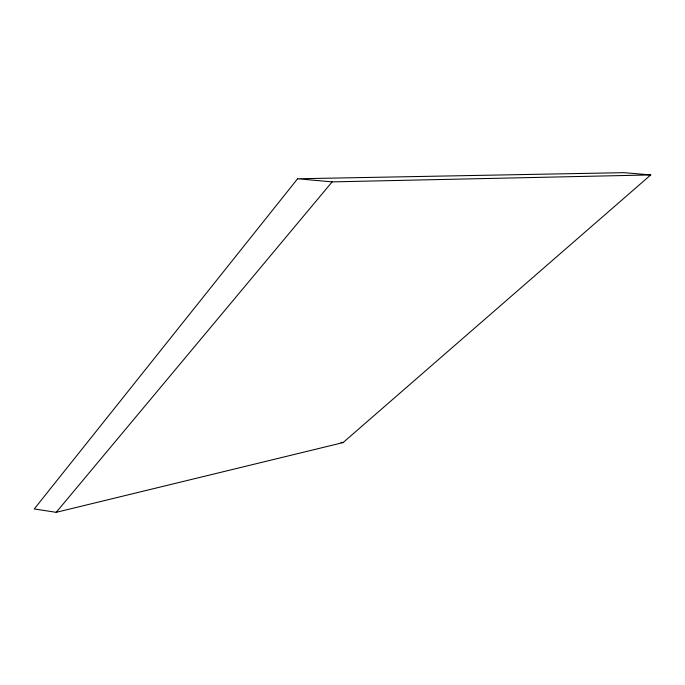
<?xml version="1.0" encoding="UTF-8"?>
<svg xmlns="http://www.w3.org/2000/svg" width="685" height="685" viewBox="0 0 685 685"><rect width="100%" height="100%" fill="white"/><g stroke="black" fill="none" stroke-linecap="round" stroke-linejoin="round"><path stroke-width="1.03" d="M297.598 178.768L34.25 508.964L56.204 512.329L343.031 442.613L650.75 174.932L624.061 172.671L297.598 178.768L332.131 181.885L650.75 174.932M56.204 512.329L332.131 181.885M340.967 442.339L343.031 442.613"/></g></svg>
